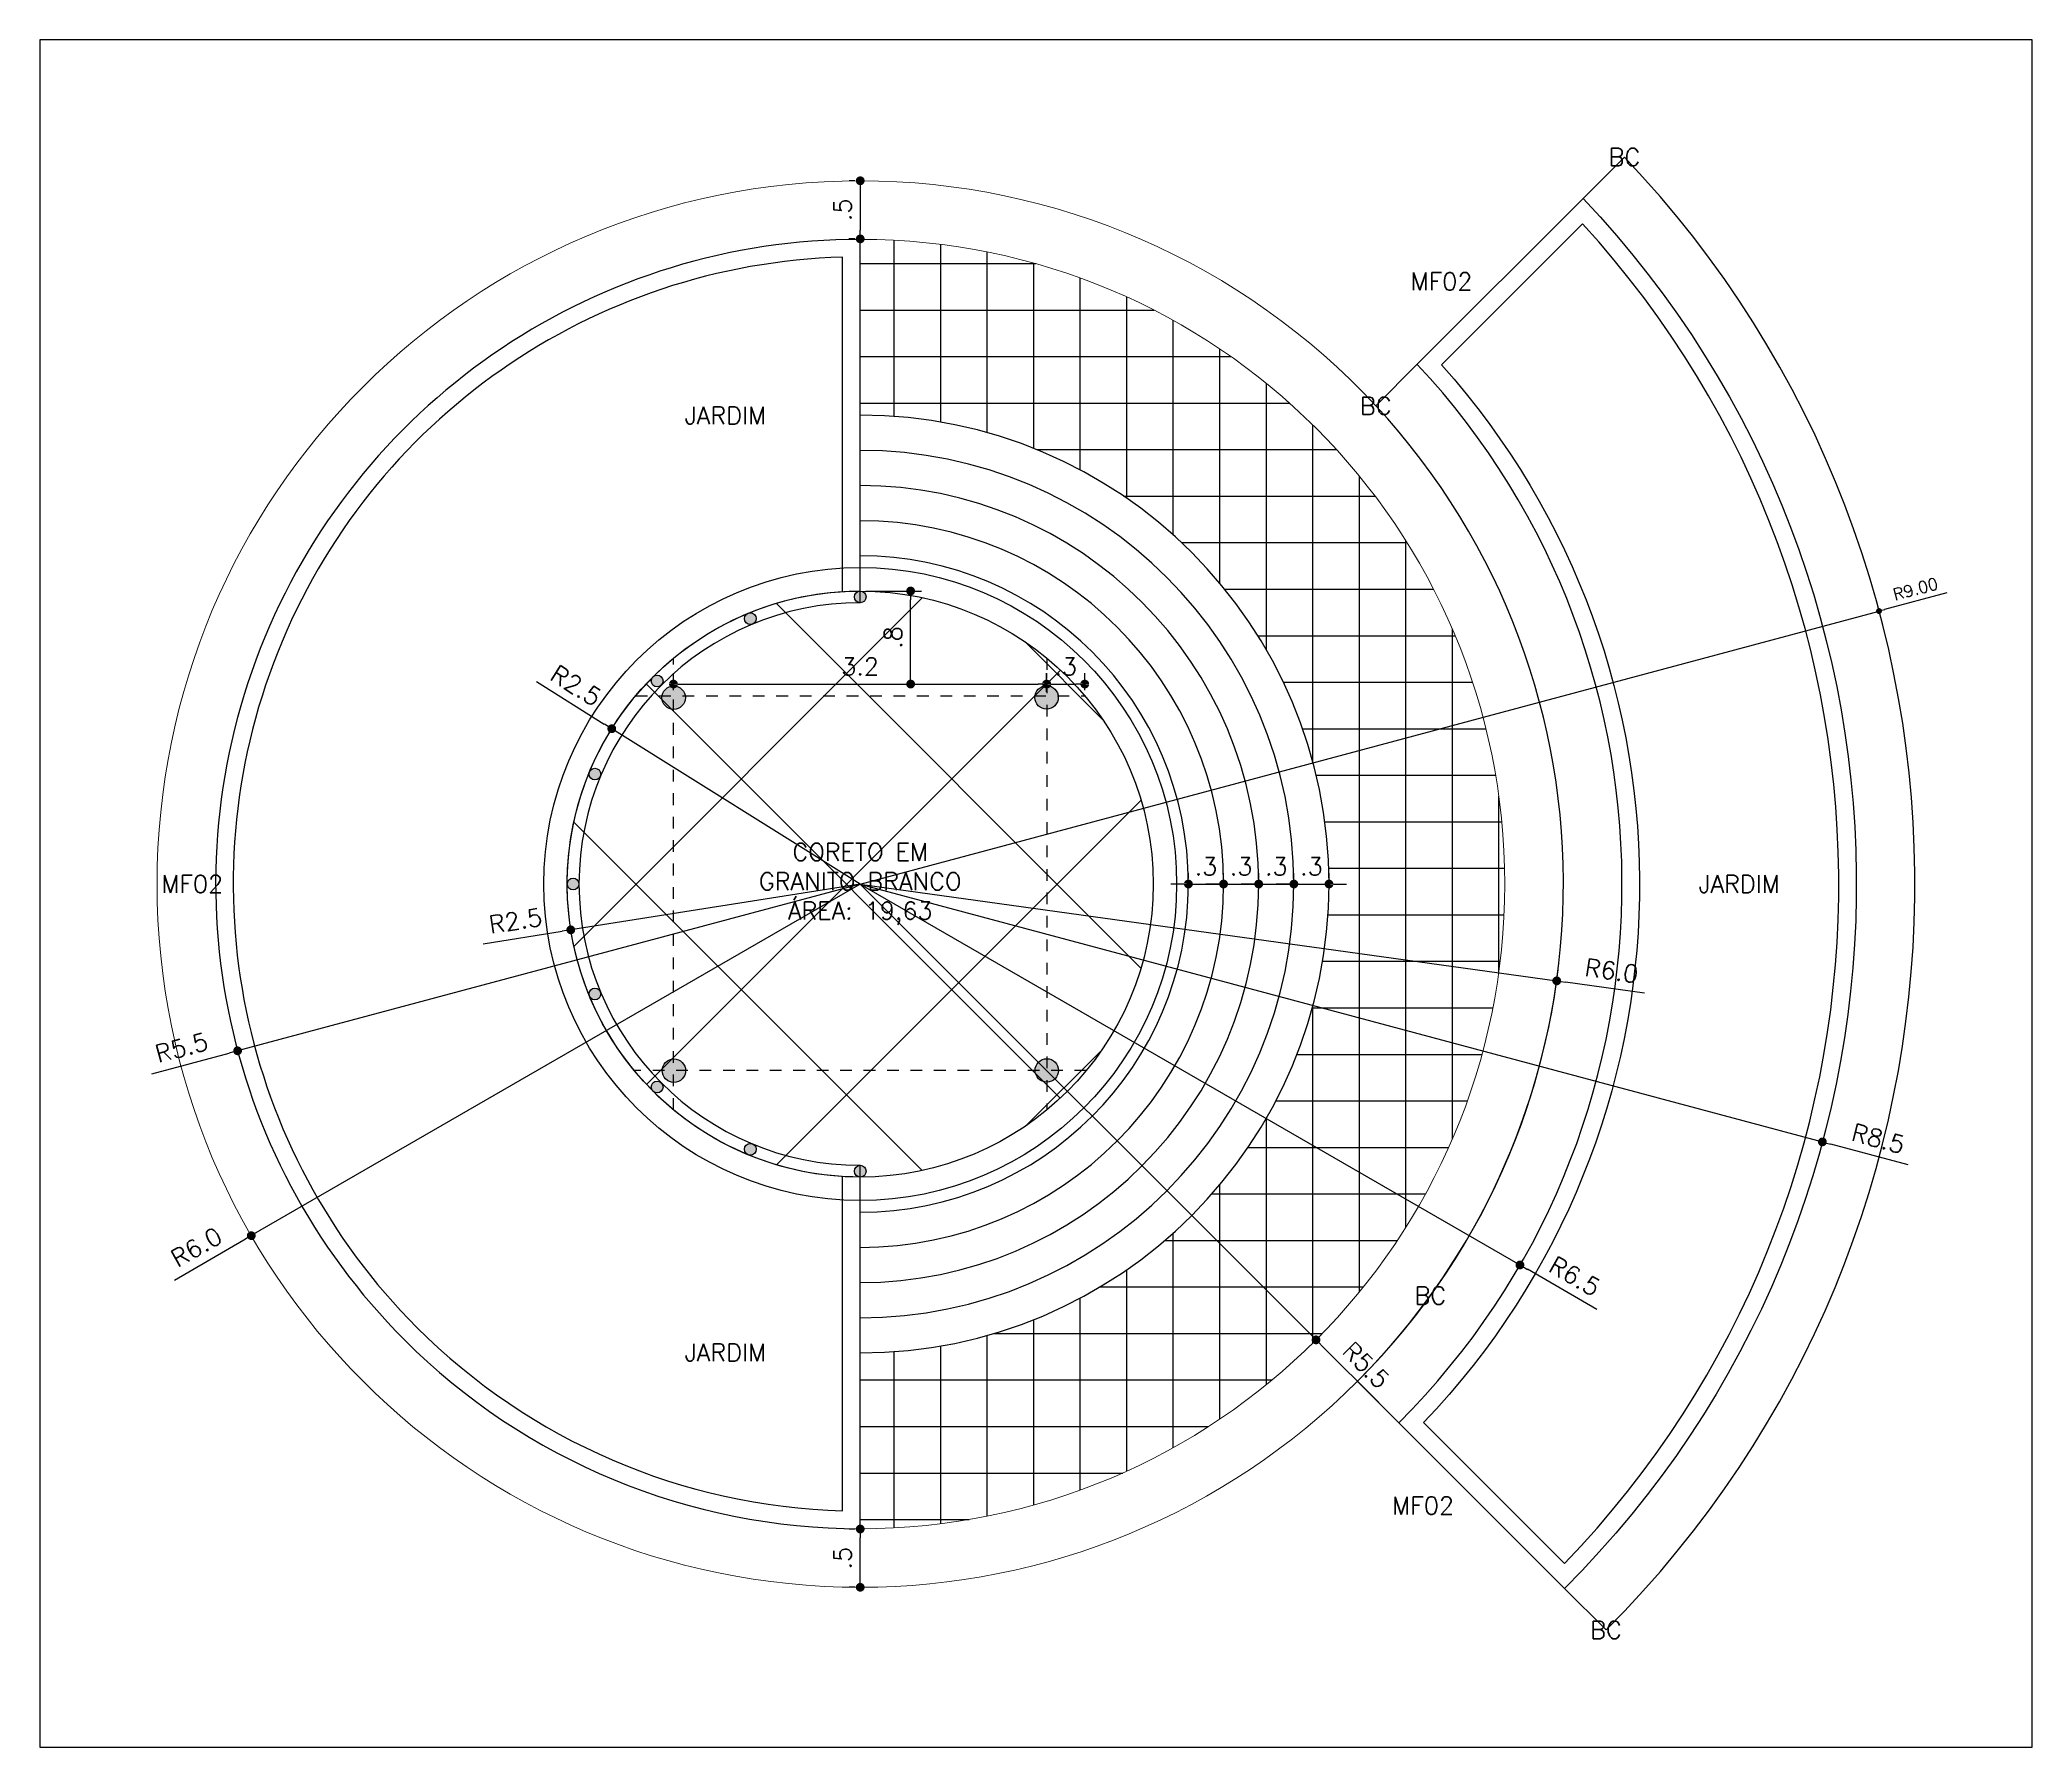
# Model space of a CAD drawing. Extents: x 387222 to 388513, y 9633222 to 9634061.
# Drawn here: x 387644.73 to 387661.73, y 9633408.83 to 9633423.4 of the extents above; entities that cross this region are included whole.
import ezdxf
from ezdxf.enums import TextEntityAlignment as Align

# ---------------------------------------------------------------- set-up
doc = ezdxf.new("R2010")
doc.units = 0
doc.header["$LTSCALE"] = 0.049213
doc.header["$PDSIZE"] = -2.5
doc.linetypes.add('ACAD_PROJEÇÃO', pattern=[0.2, 0.1, -0.1])
doc.layers.get('Defpoints').update_dxf_attribs({"color": 8})
for name, color, linetype in [('AI-Cotas', 12, 'Continuous'), ('AI-Texto', 2, 'Continuous'), ('BANCO', 2, 'Continuous'), ('MEIO-FIO', 3, 'Continuous'), ('P08', 8, 'Continuous'), ('P1', 1, 'Continuous'), ('P2', 2, 'Continuous'), ('PROJEÇÃO', 8, 'ACAD_PROJEÇÃO'), ('Texto', 2, 'Continuous')]:
    doc.layers.add(name, color=color, linetype=linetype)
doc.layers.add('ARQ_PISO', color=7, linetype='Continuous', lineweight=13)
doc.styles.add('RS50', font='romans.shx', dxfattribs={"height": 0.1})
doc.styles.add('RS75', font='romans.shx', dxfattribs={"height": 0.15})
doc.dimstyles.new('Cota 50', dxfattribs={"dimscale": 0.05, "dimtxt": 0.1, "dimasz": 1, "dimexe": 1.25, "dimexo": 0.625, "dimgap": 1, "dimtad": 1, "dimzin": 4, "dimdsep": 46, "dimtxsty": 'RS50', "dimblk": 'DOT', "dimcen": 0.1, "dimclrd": 12, "dimclre": 12, "dimclrt": 2, "dimadec": 0, "dimazin": 0, "dimtfac": 1, "dimtix": 1, "dimtmove": 0, "dimatfit": 3, "dimldrblk": 'DOT', "dimfxl": 1.25, "dimarcsym": 0})
doc.dimstyles.new('Cota 75', dxfattribs={"dimscale": 0.075, "dimtxt": 0.15, "dimasz": 1, "dimexe": 1.25, "dimexo": 0.625, "dimgap": 1, "dimtad": 1, "dimzin": 4, "dimdsep": 46, "dimtxsty": 'RS75', "dimblk": 'DOT', "dimcen": 0.1, "dimclrt": 2, "dimadec": 0, "dimazin": 0, "dimtfac": 1, "dimtix": 1, "dimtmove": 0, "dimatfit": 3, "dimldrblk": 'DOT', "dimfxl": 1, "dimarcsym": 0})
pattern_1 = [(0, (0, 0), (0, 6.985), [5.08, -1.905]), (90, (0, 0), (-6.985, 4e-16), [5.08, -1.905])]

# ---------------------------------------------------------------- blocks, each defined once
blk = doc.blocks.new('_Dot')
at = {"color": 0, "linetype": 'ByBlock', "lineweight": -2}
blk.add_line((-0.5, 0), (-1, 0), dxfattribs=at)
at = {"color": 0, "linetype": 'ByBlock', "const_width": 0.5}
blk.add_lwpolyline([(-0.25, 0, 1), (0.25, 0, 1)], format="xyb", close=True, dxfattribs=at)
blk = doc.blocks.new('*D272')
at = {"layer": 'AI-Cotas', "color": 0, "lineweight": -2, "transparency": 16777216}
for p, q in [((387654.457, 9633416.194), (387654.382, 9633416.194)), ((387654.532, 9633416.241), (387654.532, 9633416.288)), ((387654.532, 9633416.194), (387654.832, 9633416.194)), ((387654.832, 9633416.241), (387654.832, 9633416.288)), ((387654.907, 9633416.194), (387654.982, 9633416.194))]:
    blk.add_line(p, q, dxfattribs=at)
at = {"layer": 'Defpoints', "color": 0, "transparency": 16777216}
for p in [(387654.532, 9633416.194), (387654.832, 9633416.194), (387654.832, 9633416.194)]:
    blk.add_point(p, dxfattribs=at)
at = {"layer": 'AI-Cotas', "color": 0, "lineweight": -2, "transparency": 16777216, "xscale": 0.075, "yscale": 0.075, "zscale": 0.075}
blk.add_blockref('_Dot', (387654.532, 9633416.194), dxfattribs=at)
at = {"layer": 'AI-Cotas', "color": 0, "lineweight": -2, "transparency": 16777216, "xscale": 0.075, "yscale": 0.075, "zscale": 0.075, "rotation": 180}
blk.add_blockref('_Dot', (387654.832, 9633416.194), dxfattribs=at)
at = {"layer": 'AI-Cotas', "color": 2, "transparency": 16777216, "insert": (387654.682, 9633416.344), "char_height": 0.15, "attachment_point": 5, "style": 'RS75'}
blk.add_mtext('.3', dxfattribs=at)
blk = doc.blocks.new('*D273')
at = {"layer": 'AI-Cotas', "color": 0, "lineweight": -2, "transparency": 16777216}
for p, q in [((387654.757, 9633416.194), (387654.682, 9633416.194)), ((387654.832, 9633416.241), (387654.832, 9633416.288)), ((387654.832, 9633416.194), (387655.132, 9633416.194)), ((387655.132, 9633416.241), (387655.132, 9633416.288)), ((387655.207, 9633416.194), (387655.282, 9633416.194))]:
    blk.add_line(p, q, dxfattribs=at)
at = {"layer": 'Defpoints', "color": 0, "transparency": 16777216}
for p in [(387654.832, 9633416.194), (387655.132, 9633416.194), (387655.132, 9633416.194)]:
    blk.add_point(p, dxfattribs=at)
at = {"layer": 'AI-Cotas', "color": 0, "lineweight": -2, "transparency": 16777216, "xscale": 0.075, "yscale": 0.075, "zscale": 0.075}
blk.add_blockref('_Dot', (387654.832, 9633416.194), dxfattribs=at)
at = {"layer": 'AI-Cotas', "color": 0, "lineweight": -2, "transparency": 16777216, "xscale": 0.075, "yscale": 0.075, "zscale": 0.075, "rotation": 180}
blk.add_blockref('_Dot', (387655.132, 9633416.194), dxfattribs=at)
at = {"layer": 'AI-Cotas', "color": 2, "transparency": 16777216, "insert": (387654.982, 9633416.344), "char_height": 0.15, "attachment_point": 5, "style": 'RS75'}
blk.add_mtext('.3', dxfattribs=at)
blk = doc.blocks.new('*D274')
at = {"layer": 'AI-Cotas', "color": 0, "lineweight": -2, "transparency": 16777216}
for p, q in [((387655.057, 9633416.194), (387654.982, 9633416.194)), ((387655.132, 9633416.241), (387655.132, 9633416.288)), ((387655.132, 9633416.194), (387655.432, 9633416.194)), ((387655.432, 9633416.241), (387655.432, 9633416.288)), ((387655.507, 9633416.194), (387655.582, 9633416.194))]:
    blk.add_line(p, q, dxfattribs=at)
at = {"layer": 'Defpoints', "color": 0, "transparency": 16777216}
for p in [(387655.132, 9633416.194), (387655.432, 9633416.194), (387655.432, 9633416.194)]:
    blk.add_point(p, dxfattribs=at)
at = {"layer": 'AI-Cotas', "color": 0, "lineweight": -2, "transparency": 16777216, "xscale": 0.075, "yscale": 0.075, "zscale": 0.075}
blk.add_blockref('_Dot', (387655.132, 9633416.194), dxfattribs=at)
at = {"layer": 'AI-Cotas', "color": 0, "lineweight": -2, "transparency": 16777216, "xscale": 0.075, "yscale": 0.075, "zscale": 0.075, "rotation": 180}
blk.add_blockref('_Dot', (387655.432, 9633416.194), dxfattribs=at)
at = {"layer": 'AI-Cotas', "color": 2, "transparency": 16777216, "insert": (387655.282, 9633416.344), "char_height": 0.15, "attachment_point": 5, "style": 'RS75'}
blk.add_mtext('.3', dxfattribs=at)
blk = doc.blocks.new('*D275')
at = {"layer": 'AI-Cotas', "color": 0, "lineweight": -2, "transparency": 16777216}
for p, q in [((387655.357, 9633416.194), (387655.282, 9633416.194)), ((387655.432, 9633416.241), (387655.432, 9633416.288)), ((387655.432, 9633416.194), (387655.732, 9633416.194)), ((387655.732, 9633416.241), (387655.732, 9633416.288)), ((387655.807, 9633416.194), (387655.882, 9633416.194))]:
    blk.add_line(p, q, dxfattribs=at)
at = {"layer": 'Defpoints', "color": 0, "transparency": 16777216}
for p in [(387655.432, 9633416.194), (387655.732, 9633416.194), (387655.732, 9633416.194)]:
    blk.add_point(p, dxfattribs=at)
at = {"layer": 'AI-Cotas', "color": 0, "lineweight": -2, "transparency": 16777216, "xscale": 0.075, "yscale": 0.075, "zscale": 0.075}
blk.add_blockref('_Dot', (387655.432, 9633416.194), dxfattribs=at)
at = {"layer": 'AI-Cotas', "color": 0, "lineweight": -2, "transparency": 16777216, "xscale": 0.075, "yscale": 0.075, "zscale": 0.075, "rotation": 180}
blk.add_blockref('_Dot', (387655.732, 9633416.194), dxfattribs=at)
at = {"layer": 'AI-Cotas', "color": 2, "transparency": 16777216, "insert": (387655.582, 9633416.344), "char_height": 0.15, "attachment_point": 5, "style": 'RS75'}
blk.add_mtext('.3', dxfattribs=at)
blk = doc.blocks.new('*D276')
at = {"layer": 'AI-Cotas', "color": 0, "lineweight": -2, "transparency": 16777216}
for p, q in [((387651.732, 9633416.194), (387655.621, 9633412.305)), ((387656.156, 9633411.77), (387655.674, 9633412.252))]:
    blk.add_line(p, q, dxfattribs=at)
at = {"layer": 'Defpoints', "color": 0, "transparency": 16777216}
for p in [(387651.732, 9633416.194), (387655.621, 9633412.305)]:
    blk.add_point(p, dxfattribs=at)
at = {"layer": 'AI-Cotas', "color": 0, "lineweight": -2, "transparency": 16777216, "xscale": 0.075, "yscale": 0.075, "zscale": 0.075, "rotation": 135.000000020581}
blk.add_blockref('_Dot', (387655.621, 9633412.305), dxfattribs=at)
at = {"layer": 'AI-Cotas', "color": 2, "transparency": 16777216, "insert": (387656.048, 9633412.09), "char_height": 0.15, "attachment_point": 5, "rotation": 315, "style": 'RS75'}
blk.add_mtext('R5.5', dxfattribs=at)
blk = doc.blocks.new('*D277')
at = {"layer": 'AI-Cotas', "color": 0, "lineweight": -2, "transparency": 16777216}
for p, q in [((387651.732, 9633416.194), (387657.675, 9633415.368)), ((387658.425, 9633415.264), (387657.749, 9633415.358))]:
    blk.add_line(p, q, dxfattribs=at)
blk.add_arc((387651.732, 9633416.194), 6, 315.4476, 352.981, dxfattribs=at)
at = {"layer": 'Defpoints', "color": 0, "transparency": 16777216}
for p in [(387651.732, 9633416.194), (387657.675, 9633415.368)]:
    blk.add_point(p, dxfattribs=at)
at = {"layer": 'AI-Cotas', "color": 0, "lineweight": -2, "transparency": 16777216, "xscale": 0.075, "yscale": 0.075, "zscale": 0.075, "rotation": 172.0857373599357}
blk.add_blockref('_Dot', (387657.675, 9633415.368), dxfattribs=at)
at = {"layer": 'AI-Cotas', "color": 2, "transparency": 16777216, "insert": (387658.144, 9633415.454), "char_height": 0.15, "attachment_point": 5, "rotation": 352.0857, "style": 'RS75'}
blk.add_mtext('R6.0', dxfattribs=at)
blk = doc.blocks.new('*D278')
at = {"layer": 'AI-Cotas', "color": 0, "lineweight": -2, "transparency": 16777216}
for p, q in [((387651.732, 9633416.194), (387657.361, 9633412.944)), ((387658.017, 9633412.565), (387657.426, 9633412.907))]:
    blk.add_line(p, q, dxfattribs=at)
at = {"layer": 'Defpoints', "color": 0, "transparency": 16777216}
for p in [(387651.732, 9633416.194), (387657.361, 9633412.944)]:
    blk.add_point(p, dxfattribs=at)
at = {"layer": 'AI-Cotas', "color": 0, "lineweight": -2, "transparency": 16777216, "xscale": 0.075, "yscale": 0.075, "zscale": 0.075, "rotation": 150.0000000000659}
blk.add_blockref('_Dot', (387657.361, 9633412.944), dxfattribs=at)
at = {"layer": 'AI-Cotas', "color": 2, "transparency": 16777216, "insert": (387657.829, 9633412.847), "char_height": 0.15, "attachment_point": 5, "rotation": 330, "style": 'RS75'}
blk.add_mtext('R6.5', dxfattribs=at)
blk = doc.blocks.new('*D279')
at = {"layer": 'AI-Cotas', "color": 0, "lineweight": -2, "transparency": 16777216}
for p, q in [((387651.732, 9633416.194), (387659.942, 9633413.994)), ((387660.673, 9633413.798), (387660.015, 9633413.975))]:
    blk.add_line(p, q, dxfattribs=at)
at = {"layer": 'Defpoints', "color": 0, "transparency": 16777216}
for p in [(387651.732, 9633416.194), (387659.942, 9633413.994)]:
    blk.add_point(p, dxfattribs=at)
at = {"layer": 'AI-Cotas', "color": 0, "lineweight": -2, "transparency": 16777216, "xscale": 0.075, "yscale": 0.075, "zscale": 0.075, "rotation": 164.9999998509936}
blk.add_blockref('_Dot', (387659.942, 9633413.994), dxfattribs=at)
at = {"layer": 'AI-Cotas', "color": 2, "transparency": 16777216, "insert": (387660.419, 9633414.022), "char_height": 0.15, "attachment_point": 5, "rotation": 345, "style": 'RS75'}
blk.add_mtext('R8.5', dxfattribs=at)
blk = doc.blocks.new('*D280')
at = {"color": 12, "lineweight": -2, "transparency": 16777216}
for p, q in [((387661.005, 9633418.679), (387660.473, 9633418.536)), ((387651.732, 9633416.194), (387660.425, 9633418.523))]:
    blk.add_line(p, q, dxfattribs=at)
at = {"layer": 'Defpoints', "color": 0, "transparency": 16777216}
for p in [(387660.425, 9633418.523), (387651.732, 9633416.194)]:
    blk.add_point(p, dxfattribs=at)
at = {"color": 12, "lineweight": -2, "transparency": 16777216, "xscale": 0.05, "yscale": 0.05, "zscale": 0.05, "rotation": 195.0000000870595}
blk.add_blockref('_Dot', (387660.425, 9633418.523), dxfattribs=at)
at = {"color": 2, "transparency": 16777216, "insert": (387660.737, 9633418.711), "char_height": 0.1, "attachment_point": 5, "rotation": 15, "style": 'RS50'}
blk.add_mtext('R9.00', dxfattribs=at)
blk = doc.blocks.new('*D281')
at = {"layer": 'AI-Cotas', "color": 0, "lineweight": -2, "transparency": 16777216}
for p, q in [((387651.732, 9633416.194), (387649.262, 9633415.803)), ((387648.515, 9633415.685), (387649.188, 9633415.791))]:
    blk.add_line(p, q, dxfattribs=at)
at = {"layer": 'Defpoints', "color": 0, "transparency": 16777216}
for p in [(387651.732, 9633416.194), (387649.262, 9633415.803)]:
    blk.add_point(p, dxfattribs=at)
at = {"layer": 'AI-Cotas', "color": 0, "lineweight": -2, "transparency": 16777216, "xscale": 0.075, "yscale": 0.075, "zscale": 0.075, "rotation": 8.997168539850582}
blk.add_blockref('_Dot', (387649.262, 9633415.803), dxfattribs=at)
at = {"layer": 'AI-Cotas', "color": 2, "transparency": 16777216, "insert": (387648.791, 9633415.88), "char_height": 0.15, "attachment_point": 5, "rotation": 8.9972, "style": 'RS75'}
blk.add_mtext('R2.5', dxfattribs=at)
blk = doc.blocks.new('*D282')
at = {"layer": 'AI-Cotas', "color": 0, "lineweight": -2, "transparency": 16777216}
for p, q in [((387651.732, 9633416.194), (387646.419, 9633414.771)), ((387645.688, 9633414.575), (387646.347, 9633414.751))]:
    blk.add_line(p, q, dxfattribs=at)
at = {"layer": 'Defpoints', "color": 0, "transparency": 16777216}
for p in [(387651.732, 9633416.194), (387646.419, 9633414.771)]:
    blk.add_point(p, dxfattribs=at)
at = {"layer": 'AI-Cotas', "color": 0, "lineweight": -2, "transparency": 16777216, "xscale": 0.075, "yscale": 0.075, "zscale": 0.075, "rotation": 15.00000009538956}
blk.add_blockref('_Dot', (387646.419, 9633414.771), dxfattribs=at)
at = {"layer": 'AI-Cotas', "color": 2, "transparency": 16777216, "insert": (387645.942, 9633414.798), "char_height": 0.15, "attachment_point": 5, "rotation": 15, "style": 'RS75'}
blk.add_mtext('R5.5', dxfattribs=at)
blk = doc.blocks.new('*D283')
at = {"layer": 'AI-Cotas', "color": 0, "lineweight": -2, "transparency": 16777216}
for p, q in [((387651.732, 9633416.194), (387646.536, 9633413.194)), ((387645.88, 9633412.815), (387646.471, 9633413.157))]:
    blk.add_line(p, q, dxfattribs=at)
at = {"layer": 'Defpoints', "color": 0, "transparency": 16777216}
for p in [(387651.732, 9633416.194), (387646.536, 9633413.194)]:
    blk.add_point(p, dxfattribs=at)
at = {"layer": 'AI-Cotas', "color": 0, "lineweight": -2, "transparency": 16777216, "xscale": 0.075, "yscale": 0.075, "zscale": 0.075, "rotation": 29.9999999653636}
blk.add_blockref('_Dot', (387646.536, 9633413.194), dxfattribs=at)
at = {"layer": 'AI-Cotas', "color": 2, "transparency": 16777216, "insert": (387646.068, 9633413.097), "char_height": 0.15, "attachment_point": 5, "rotation": 30, "style": 'RS75'}
blk.add_mtext('R6.0', dxfattribs=at)
blk = doc.blocks.new('*D284')
at = {"layer": 'AI-Cotas', "color": 0, "lineweight": -2, "transparency": 16777216}
for p, q in [((387651.685, 9633410.691), (387651.638, 9633410.691)), ((387651.732, 9633410.269), (387651.732, 9633410.616)), ((387651.685, 9633410.194), (387651.638, 9633410.194))]:
    blk.add_line(p, q, dxfattribs=at)
at = {"layer": 'Defpoints', "color": 0, "transparency": 16777216}
for p in [(387651.732, 9633410.691), (387651.732, 9633410.691), (387651.732, 9633410.194)]:
    blk.add_point(p, dxfattribs=at)
at = {"layer": 'AI-Cotas', "color": 0, "lineweight": -2, "transparency": 16777216, "xscale": 0.075, "yscale": 0.075, "zscale": 0.075}
for p, rotation in [((387651.732, 9633410.691), 90), ((387651.732, 9633410.194), 270)]:
    blk.add_blockref('_Dot', p, dxfattribs=dict(at, rotation=rotation))
at = {"layer": 'AI-Cotas', "color": 2, "transparency": 16777216, "insert": (387651.582, 9633410.442), "char_height": 0.15, "attachment_point": 5, "rotation": 90, "style": 'RS75'}
blk.add_mtext('.5', dxfattribs=at)
blk = doc.blocks.new('*D285')
at = {"layer": 'AI-Cotas', "color": 0, "lineweight": -2, "transparency": 16777216}
for p, q in [((387651.685, 9633422.194), (387651.638, 9633422.194)), ((387651.732, 9633422.119), (387651.732, 9633421.773)), ((387651.685, 9633421.698), (387651.638, 9633421.698))]:
    blk.add_line(p, q, dxfattribs=at)
at = {"layer": 'Defpoints', "color": 0, "transparency": 16777216}
for p in [(387651.732, 9633422.194), (387651.732, 9633421.698), (387651.732, 9633421.698)]:
    blk.add_point(p, dxfattribs=at)
at = {"layer": 'AI-Cotas', "color": 0, "lineweight": -2, "transparency": 16777216, "xscale": 0.075, "yscale": 0.075, "zscale": 0.075}
for p, rotation in [((387651.732, 9633422.194), 90), ((387651.732, 9633421.698), 270)]:
    blk.add_blockref('_Dot', p, dxfattribs=dict(at, rotation=rotation))
at = {"layer": 'AI-Cotas', "color": 2, "transparency": 16777216, "insert": (387651.582, 9633421.946), "char_height": 0.15, "attachment_point": 5, "rotation": 90, "style": 'RS75'}
blk.add_mtext('.5', dxfattribs=at)
blk = doc.blocks.new('*D450')
at = {"layer": 'AI-Cotas', "color": 0, "lineweight": -2, "transparency": 16777216}
for p, q in [((387648.97, 9633417.921), (387649.548, 9633417.559)), ((387651.732, 9633416.194), (387649.612, 9633417.519))]:
    blk.add_line(p, q, dxfattribs=at)
at = {"layer": 'Defpoints', "color": 0, "transparency": 16777216}
for p in [(387649.612, 9633417.519), (387651.732, 9633416.194)]:
    blk.add_point(p, dxfattribs=at)
at = {"layer": 'AI-Cotas', "color": 0, "lineweight": -2, "transparency": 16777216, "xscale": 0.075, "yscale": 0.075, "zscale": 0.075, "rotation": 327.984187216417}
blk.add_blockref('_Dot', (387649.612, 9633417.519), dxfattribs=at)
at = {"layer": 'AI-Cotas', "color": 2, "transparency": 16777216, "insert": (387649.307, 9633417.887), "char_height": 0.15, "attachment_point": 5, "rotation": 327.9842, "style": 'RS75'}
blk.add_mtext('R2.5', dxfattribs=at)
blk = doc.blocks.new('*D490')
at = {"layer": 'AI-Cotas', "color": 0, "lineweight": -2, "transparency": 16777216}
for p, q in [((387650.138, 9633417.847), (387650.138, 9633417.994)), ((387650.213, 9633417.9), (387653.249, 9633417.9)), ((387653.324, 9633417.947), (387653.324, 9633417.994))]:
    blk.add_line(p, q, dxfattribs=at)
at = {"layer": 'Defpoints', "color": 0, "transparency": 16777216}
for p in [(387653.324, 9633417.9), (387653.324, 9633417.9), (387650.138, 9633417.8)]:
    blk.add_point(p, dxfattribs=at)
at = {"layer": 'AI-Cotas', "color": 0, "lineweight": -2, "transparency": 16777216, "xscale": 0.075, "yscale": 0.075, "zscale": 0.075, "rotation": 180}
blk.add_blockref('_Dot', (387650.138, 9633417.9), dxfattribs=at)
at = {"layer": 'AI-Cotas', "color": 0, "lineweight": -2, "transparency": 16777216, "xscale": 0.075, "yscale": 0.075, "zscale": 0.075}
blk.add_blockref('_Dot', (387653.324, 9633417.9), dxfattribs=at)
at = {"layer": 'AI-Cotas', "color": 2, "transparency": 16777216, "insert": (387651.731, 9633418.05), "char_height": 0.15, "attachment_point": 5, "style": 'RS75'}
blk.add_mtext('3.2', dxfattribs=at)
blk = doc.blocks.new('*D491')
at = {"layer": 'AI-Cotas', "color": 0, "lineweight": -2, "transparency": 16777216}
for p, q in [((387653.322, 9633417.833), (387653.322, 9633417.994)), ((387653.397, 9633417.9), (387653.573, 9633417.9)), ((387653.648, 9633417.847), (387653.648, 9633417.994))]:
    blk.add_line(p, q, dxfattribs=at)
at = {"layer": 'Defpoints', "color": 0, "transparency": 16777216}
for p in [(387653.648, 9633417.9), (387653.322, 9633417.786), (387653.648, 9633417.8)]:
    blk.add_point(p, dxfattribs=at)
at = {"layer": 'AI-Cotas', "color": 0, "lineweight": -2, "transparency": 16777216, "xscale": 0.075, "yscale": 0.075, "zscale": 0.075, "rotation": 180}
blk.add_blockref('_Dot', (387653.322, 9633417.9), dxfattribs=at)
at = {"layer": 'AI-Cotas', "color": 0, "lineweight": -2, "transparency": 16777216, "xscale": 0.075, "yscale": 0.075, "zscale": 0.075}
blk.add_blockref('_Dot', (387653.648, 9633417.9), dxfattribs=at)
at = {"layer": 'AI-Cotas', "color": 2, "transparency": 16777216, "insert": (387653.485, 9633418.05), "char_height": 0.15, "attachment_point": 5, "style": 'RS75'}
blk.add_mtext('.3', dxfattribs=at)
blk = doc.blocks.new('*D492')
at = {"layer": 'AI-Cotas', "color": 0, "lineweight": -2, "transparency": 16777216}
for p, q in [((387651.779, 9633418.694), (387652.256, 9633418.694)), ((387652.162, 9633417.975), (387652.162, 9633418.619)), ((387651.778, 9633417.9), (387652.256, 9633417.9))]:
    blk.add_line(p, q, dxfattribs=at)
at = {"layer": 'Defpoints', "color": 0, "transparency": 16777216}
for p in [(387651.732, 9633418.694), (387652.162, 9633418.694), (387651.731, 9633417.9)]:
    blk.add_point(p, dxfattribs=at)
at = {"layer": 'AI-Cotas', "color": 0, "lineweight": -2, "transparency": 16777216, "xscale": 0.075, "yscale": 0.075, "zscale": 0.075}
for p, rotation in [((387652.162, 9633418.694), 90), ((387652.162, 9633417.9), 270)]:
    blk.add_blockref('_Dot', p, dxfattribs=dict(at, rotation=rotation))
at = {"layer": 'AI-Cotas', "color": 2, "transparency": 16777216, "insert": (387652.012, 9633418.297), "char_height": 0.15, "attachment_point": 5, "rotation": 90, "style": 'RS75'}
blk.add_mtext('.8', dxfattribs=at)

msp = doc.modelspace()

# ---------------------------------------------------------------- hatches: boundary and pattern name
h = msp.add_hatch()
h.set_pattern_fill('ANSI37', color=256, scale=0.4)
edge = h.paths.add_edge_path()
edge.add_arc((387651.732, 9633416.194), 2.5, 0, 360)
at = {"layer": 'P08'}
h = msp.add_hatch(dxfattribs=at)
h.set_pattern_fill('NET', color=256, scale=0.125, angle=90)
h.paths.add_polyline_path([(387651.732, 9633421.694), (387651.732, 9633420.194, -1), (387651.732, 9633412.194), (387651.732, 9633410.694, 1)])
at = {"layer": 'P1'}
h = msp.add_hatch(color=256, dxfattribs=at)
h.dxf.hatch_style = 1
edge = h.paths.add_edge_path()
edge.add_arc((387650.14, 9633417.784), 0.1, -135, 225)
h = msp.add_hatch(color=256, dxfattribs=at)
h.dxf.hatch_style = 1
edge = h.paths.add_edge_path()
edge.add_arc((387653.322, 9633417.786), 0.1, 135, 495)
h = msp.add_hatch(color=256, dxfattribs=at)
h.dxf.hatch_style = 1
edge = h.paths.add_edge_path()
edge.add_arc((387650.142, 9633414.602), 0.1, -45, 315)
h = msp.add_hatch(color=256, dxfattribs=at)
h.dxf.hatch_style = 1
edge = h.paths.add_edge_path()
edge.add_arc((387653.324, 9633414.604), 0.1, 45, 405)
at = {"layer": 'P2'}
h = msp.add_hatch(color=256, dxfattribs=at)
h.dxf.hatch_style = 1
edge = h.paths.add_edge_path()
edge.add_arc((387651.732, 9633413.744), 0.05, 0, 360)
edge = h.paths.add_edge_path()
edge.add_arc((387650.794, 9633413.931), 0.05, 0, 360)
edge = h.paths.add_edge_path()
edge.add_arc((387649.999, 9633414.462), 0.05, 0, 360)
edge = h.paths.add_edge_path()
edge.add_arc((387649.468, 9633415.256), 0.05, 0, 360)
edge = h.paths.add_edge_path()
edge.add_arc((387649.282, 9633416.194), 0.05, 0, 360)
edge = h.paths.add_edge_path()
edge.add_arc((387649.468, 9633417.132), 0.05, 0, 360)
edge = h.paths.add_edge_path()
edge.add_arc((387649.999, 9633417.926), 0.05, 0, 360)
edge = h.paths.add_edge_path()
edge.add_arc((387650.794, 9633418.458), 0.05, 0, 360)
edge = h.paths.add_edge_path()
edge.add_arc((387651.732, 9633418.644), 0.05, 0, 360)
h = msp.add_hatch(dxfattribs=at)
h.set_pattern_fill('ANGLE', color=256, angle=-180)
h.set_pattern_definition([(180, (775303.4634, 19266832.388), (-2e-14, -6.985), [5.08, -1.905]), (270, (775303.4634, 19266832.388), (6.985, 6e-16), [5.08, -1.905])])
edge = h.paths.add_edge_path()
edge.add_arc((387651.732, 9633418.644), 0.05, -180, 180)
h = msp.add_hatch(dxfattribs=at)
h.set_pattern_fill('ANGLE', color=256, angle=-180)
h.set_pattern_definition([(180, (775303.4634, 19266832.388), (-2e-14, -6.985), [5.08, -1.905]), (270, (775303.4634, 19266832.388), (6.985, 9e-16), [5.08, -1.905])])
h.paths.add_polyline_path([(387651.682, 9633418.644, 1), (387651.782, 9633418.644, 1)])
h = msp.add_hatch(dxfattribs=at)
h.set_pattern_fill('ANGLE', color=256, angle=-157.5)
h.set_pattern_definition([(202.5, (-2940753.542, 18681880.139), (2.673043775, -6.4532985346), [5.08, -1.905]), (292.5, (-2940753.542, 18681880.139), (6.4532985346, 2.673043775), [5.08, -1.905])])
edge = h.paths.add_edge_path()
edge.add_arc((387650.794, 9633418.458), 0.05, -157.5, 202.5)
h = msp.add_hatch(dxfattribs=at)
h.set_pattern_fill('ANGLE', color=256, angle=-157.5)
h.set_pattern_definition([(202.5, (-2940753.542, 18681880.139), (2.673043775, -6.4532985346), [5.08, -1.905]), (292.5, (-2940753.542, 18681880.139), (6.4532985346, 2.673043775), [5.08, -1.905])])
h.paths.add_polyline_path([(387650.748, 9633418.438, 1), (387650.84, 9633418.477, 1)])
h = msp.add_hatch(dxfattribs=at)
h.set_pattern_fill('ANGLE', color=256, angle=157.5)
h.set_pattern_definition([(157.5, (4432344.007, 18385184.3486), (-2.673043775, -6.4532985346), [5.08, -1.905]), (247.5, (4432344.007, 18385184.3486), (6.4532985346, -2.673043775), [5.08, -1.905])])
edge = h.paths.add_edge_path()
edge.add_arc((387652.669, 9633418.458), 0.05, 157.5, 517.5)
h = msp.add_hatch(dxfattribs=at)
h.set_pattern_fill('ANGLE', color=256, angle=157.5)
h.set_pattern_definition([(157.5, (4432344.007, 18385184.3486), (-2.673043775, -6.4532985346), [5.08, -1.905]), (247.5, (4432344.007, 18385184.3486), (6.4532985346, -2.673043775), [5.08, -1.905])])
h.paths.add_polyline_path([(387652.623, 9633418.477, 1), (387652.715, 9633418.438, 1)])
h = msp.add_hatch(dxfattribs=at)
h.set_pattern_fill('ANGLE', color=256, angle=-135)
h.set_pattern_definition([(225, (-6150091.017, 16719381.279), (4.9391408666, -4.9391408666), [5.08, -1.905]), (315, (-6150091.017, 16719381.279), (4.9391408666, 4.9391408666), [5.08, -1.905])])
edge = h.paths.add_edge_path()
edge.add_arc((387649.999, 9633417.926), 0.05, -135, 225)
h = msp.add_hatch(dxfattribs=at)
h.set_pattern_fill('ANGLE', color=256, angle=-135)
h.set_pattern_definition([(225, (-6150091.017, 16719381.279), (4.9391408666, -4.9391408666), [5.08, -1.905]), (315, (-6150091.017, 16719381.279), (4.9391408666, 4.9391408666), [5.08, -1.905])])
h.paths.add_polyline_path([(387649.964, 9633417.891, 1), (387650.035, 9633417.962, 1)])
h = msp.add_hatch(dxfattribs=at)
h.set_pattern_fill('ANGLE', color=256, angle=135)
h.set_pattern_definition([(135, (7473616.817, 16171158.9426), (-4.9391408666, -4.9391408666), [5.08, -1.905]), (225, (7473616.817, 16171158.9426), (4.9391408666, -4.9391408666), [5.08, -1.905])])
edge = h.paths.add_edge_path()
edge.add_arc((387653.464, 9633417.926), 0.05, 135, 495)
h = msp.add_hatch(dxfattribs=at)
h.set_pattern_fill('ANGLE', color=256, angle=135)
h.set_pattern_definition([(135, (7473616.817, 16171158.9426), (-4.9391408666, -4.9391408666), [5.08, -1.905]), (225, (7473616.817, 16171158.9426), (4.9391408666, -4.9391408666), [5.08, -1.905])])
h.paths.add_polyline_path([(387653.429, 9633417.962, 1), (387653.499, 9633417.891, 1)])
h = msp.add_hatch(dxfattribs=at)
h.set_pattern_fill('ANGLE', color=256, angle=-112.5)
h.set_pattern_definition([(247.5, (-8364116.423, 13678108.469), (6.4532985346, -2.673043775), [5.08, -1.905]), (337.5, (-8364116.423, 13678108.469), (2.673043775, 6.4532985346), [5.08, -1.905])])
edge = h.paths.add_edge_path()
edge.add_arc((387649.468, 9633417.132), 0.05, -112.5, 247.5)
h = msp.add_hatch(dxfattribs=at)
h.set_pattern_fill('ANGLE', color=256, angle=-112.5)
h.set_pattern_definition([(247.5, (-8364116.423, 13678108.469), (6.4532985346, -2.673043775), [5.08, -1.905]), (337.5, (-8364116.423, 13678108.469), (2.673043775, 6.4532985346), [5.08, -1.905])])
h.paths.add_polyline_path([(387649.449, 9633417.085, 1), (387649.487, 9633417.178, 1)])
h = msp.add_hatch(dxfattribs=at)
h.set_pattern_fill('ANGLE', color=256, angle=112.5)
h.set_pattern_definition([(112.5, (9436115.677, 12961821.468), (-6.4532985346, -2.673043775), [5.08, -1.905]), (202.5, (9436115.677, 12961821.468), (2.673043775, -6.4532985346), [5.08, -1.905])])
edge = h.paths.add_edge_path()
edge.add_arc((387653.995, 9633417.132), 0.05, 112.5, 472.5)
h = msp.add_hatch(dxfattribs=at)
h.set_pattern_fill('ANGLE', color=256, angle=112.5)
h.set_pattern_definition([(112.5, (9436115.677, 12961821.468), (-6.4532985346, -2.673043775), [5.08, -1.905]), (202.5, (9436115.677, 12961821.468), (2.673043775, -6.4532985346), [5.08, -1.905])])
h.paths.add_polyline_path([(387653.976, 9633417.178, 1), (387654.014, 9633417.085, 1)])
h = msp.add_hatch(dxfattribs=at)
h.set_pattern_fill('ANGLE', color=256, angle=-90)
h.set_pattern_definition([(270, (-9245764.462, 10021067.926), (6.985, -2e-14), [5.08, -1.905]), (360, (-9245764.462, 10021067.926), (-6e-15, 6.985), [5.08, -1.905])])
edge = h.paths.add_edge_path()
edge.add_arc((387649.282, 9633416.194), 0.05, -90, 270)
h = msp.add_hatch(dxfattribs=at)
h.set_pattern_fill('ANGLE', color=256, angle=-90)
h.set_pattern_definition([(270, (-9245764.462, 10021067.926), (6.985, -4e-14), [5.08, -1.905]), (360, (-9245764.462, 10021067.926), (-7e-15, 6.985), [5.08, -1.905])])
h.paths.add_polyline_path([(387649.282, 9633416.144, 1), (387649.282, 9633416.244, 1)])
h = msp.add_hatch(dxfattribs=at)
h.set_pattern_fill('ANGLE', color=256, angle=90)
h.set_pattern_definition([(90, (10021067.926, 9245764.462), (-6.985, 2e-14), [5.08, -1.905]), (180, (10021067.926, 9245764.462), (1e-15, -6.985), [5.08, -1.905])])
edge = h.paths.add_edge_path()
edge.add_arc((387654.182, 9633416.194), 0.05, 90, 450)
h = msp.add_hatch(dxfattribs=at)
h.set_pattern_fill('ANGLE', color=256, angle=90)
h.set_pattern_definition([(90, (10021067.926, 9245764.462), (-6.985, 1e-14), [5.08, -1.905]), (180, (10021067.926, 9245764.462), (1e-15, -6.985), [5.08, -1.905])])
h.paths.add_polyline_path([(387654.182, 9633416.244, 1), (387654.182, 9633416.144, 1)])
h = msp.add_hatch(dxfattribs=at)
h.set_pattern_fill('ANGLE', color=256, angle=-67.5)
h.set_pattern_definition([(292.5, (-8660812.2134, 6305010.92), (6.4532985346, 2.673043775), [5.08, -1.905]), (22.5, (-8660812.2134, 6305010.92), (-2.673043775, 6.4532985346), [5.08, -1.905])])
edge = h.paths.add_edge_path()
edge.add_arc((387649.468, 9633415.256), 0.05, -67.5, 292.5)
h = msp.add_hatch(dxfattribs=at)
h.set_pattern_fill('ANGLE', color=256, angle=-67.5)
h.set_pattern_definition([(292.5, (-8660812.2134, 6305010.92), (6.4532985346, 2.673043775), [5.08, -1.905]), (22.5, (-8660812.2134, 6305010.92), (-2.673043775, 6.4532985346), [5.08, -1.905])])
h.paths.add_polyline_path([(387649.487, 9633415.21, 1), (387649.449, 9633415.303, 1)])
h = msp.add_hatch(dxfattribs=at)
h.set_pattern_fill('ANGLE', color=256, angle=67.5)
h.set_pattern_definition([(67.5, (9139419.886, 5588723.919), (-6.4532985346, 2.673043775), [5.08, -1.905]), (157.5, (9139419.886, 5588723.919), (-2.673043775, -6.4532985346), [5.08, -1.905])])
edge = h.paths.add_edge_path()
edge.add_arc((387653.995, 9633415.256), 0.05, 67.5, 427.5)
h = msp.add_hatch(dxfattribs=at)
h.set_pattern_fill('ANGLE', color=256, angle=67.5)
h.set_pattern_definition([(67.5, (9139419.886, 5588723.919), (-6.4532985346, 2.673043775), [5.08, -1.905]), (157.5, (9139419.886, 5588723.919), (-2.673043775, -6.4532985346), [5.08, -1.905])])
h.paths.add_polyline_path([(387654.014, 9633415.303, 1), (387653.976, 9633415.21, 1)])
h = msp.add_hatch(dxfattribs=at)
h.set_pattern_fill('ANGLE', color=256, angle=-45)
h.set_pattern_definition([(315, (-6698313.353, 3095673.4455), (4.9391408666, 4.9391408666), [5.08, -1.905]), (45, (-6698313.353, 3095673.4455), (-4.9391408666, 4.9391408666), [5.08, -1.905])])
edge = h.paths.add_edge_path()
edge.add_arc((387649.999, 9633414.462), 0.05, -45, 315)
h = msp.add_hatch(dxfattribs=at)
h.set_pattern_fill('ANGLE', color=256, angle=-45)
h.set_pattern_definition([(315, (-6698313.353, 3095673.4455), (4.9391408666, 4.9391408666), [5.08, -1.905]), (45, (-6698313.353, 3095673.4455), (-4.9391408666, 4.9391408666), [5.08, -1.905])])
h.paths.add_polyline_path([(387650.035, 9633414.426, 1), (387649.964, 9633414.497, 1)])
h = msp.add_hatch(dxfattribs=at)
h.set_pattern_fill('ANGLE', color=256, angle=45)
h.set_pattern_definition([(45, (6925394.48, 2547451.109), (-4.9391408666, 4.9391408666), [5.08, -1.905]), (135, (6925394.48, 2547451.109), (-4.9391408666, -4.9391408666), [5.08, -1.905])])
edge = h.paths.add_edge_path()
edge.add_arc((387653.464, 9633414.462), 0.05, 45, 405)
h = msp.add_hatch(dxfattribs=at)
h.set_pattern_fill('ANGLE', color=256, angle=45)
h.set_pattern_definition([(45, (6925394.48, 2547451.109), (-4.9391408666, 4.9391408666), [5.08, -1.905]), (135, (6925394.48, 2547451.109), (-4.9391408666, -4.9391408666), [5.08, -1.905])])
h.paths.add_polyline_path([(387653.499, 9633414.497, 1), (387653.429, 9633414.426, 1)])
h = msp.add_hatch(dxfattribs=at)
h.set_pattern_fill('ANGLE', color=256, angle=-22.5)
h.set_pattern_definition([(337.5, (-3657040.5435, 881648.0395), (2.673043775, 6.4532985346), [5.08, -1.905]), (67.5, (-3657040.5435, 881648.0395), (-6.4532985346, 2.673043775), [5.08, -1.905])])
edge = h.paths.add_edge_path()
edge.add_arc((387650.794, 9633413.931), 0.05, -22.5, 337.5)
h = msp.add_hatch(dxfattribs=at)
h.set_pattern_fill('ANGLE', color=256, angle=-22.5)
h.set_pattern_definition([(337.5, (-3657040.5435, 881648.0395), (2.673043775, 6.4532985346), [5.08, -1.905]), (67.5, (-3657040.5435, 881648.0395), (-6.4532985346, 2.673043775), [5.08, -1.905])])
h.paths.add_polyline_path([(387650.84, 9633413.911, 1), (387650.748, 9633413.95, 1)])
h = msp.add_hatch(dxfattribs=at)
h.set_pattern_fill('ANGLE', color=256, angle=22.5)
h.set_pattern_definition([(22.5, (3716057.0056, 584952.249), (-2.673043775, 6.4532985346), [5.08, -1.905]), (112.5, (3716057.0056, 584952.249), (-6.4532985346, -2.673043775), [5.08, -1.905])])
edge = h.paths.add_edge_path()
edge.add_arc((387652.669, 9633413.931), 0.05, 22.5, 382.5)
h = msp.add_hatch(dxfattribs=at)
h.set_pattern_fill('ANGLE', color=256, angle=22.5)
h.set_pattern_definition([(22.5, (3716057.0056, 584952.249), (-2.673043775, 6.4532985346), [5.08, -1.905]), (112.5, (3716057.0056, 584952.249), (-6.4532985346, -2.673043775), [5.08, -1.905])])
h.paths.add_polyline_path([(387652.715, 9633413.95, 1), (387652.623, 9633413.911, 1)])
h = msp.add_hatch(dxfattribs=at)
h.set_pattern_fill('ANGLE', color=256)
h.set_pattern_definition(pattern_1)
edge = h.paths.add_edge_path()
edge.add_arc((387651.732, 9633413.744), 0.05, 0, 360)
h = msp.add_hatch(dxfattribs=at)
h.set_pattern_fill('ANGLE', color=256)
h.set_pattern_definition(pattern_1)
h.paths.add_polyline_path([(387651.782, 9633413.744, 1), (387651.682, 9633413.744, 1)])

# ---------------------------------------------------------------- linework, layer by layer
at = {"layer": 'ARQ_PISO'}
msp.add_lwpolyline([(387651.732, 9633421.694), (387651.732, 9633422.194, 1), (387651.732, 9633410.194), (387651.732, 9633410.691)], format="xyb", dxfattribs=at)
for radius, start, end in [(6, 42.8424, 90), (5.5, 270, 90), (6, 270, 315)]:
    msp.add_arc((387651.732, 9633416.194), radius, start, end, dxfattribs=at)
at = {"layer": 'BANCO'}
msp.add_lwpolyline([(387657.742, 9633410.184), (387658.096, 9633409.83), (387658.096, 9633409.83, 0.406881), (387658.253, 9633422.396), (387657.9, 9633422.043, -0.40645)], format="xyb", close=True, dxfattribs=at)
for points in [[(387656.131, 9633420.274), (387656.485, 9633420.628)], [(387655.974, 9633411.951), (387656.328, 9633411.598)]]:
    msp.add_lwpolyline(points, dxfattribs=at)
for radius, end in [(6.5, 43.0085), (6, 42.8424)]:
    msp.add_arc((387651.732, 9633416.194), radius, 315, end, dxfattribs=at)
at = {"layer": 'Defpoints'}
msp.add_lwpolyline([(387644.732, 9633408.83), (387661.732, 9633408.83), (387661.732, 9633423.396), (387644.732, 9633423.396)], close=True, dxfattribs=at)
at = {"layer": 'MEIO-FIO'}
for p, q in [((387651.582, 9633418.69), (387651.582, 9633421.542)), ((387651.582, 9633410.846), (387651.582, 9633413.699))]:
    msp.add_line(p, q, dxfattribs=at)
for points in [[(387657.9, 9633422.043), (387656.485, 9633420.628)], [(387656.328, 9633411.598), (387657.742, 9633410.184)]]:
    msp.add_lwpolyline(points, dxfattribs=at)
for points in [[(387657.896, 9633421.827), (387656.692, 9633420.623, -0.391227), (387656.539, 9633411.599), (387657.741, 9633410.397, 0.39588)], [(387651.732, 9633421.694, 0.668179), (387647.843, 9633412.305, 0.198912), (387651.732, 9633410.694), (387651.732, 9633413.694, -0.198912), (387649.964, 9633414.426, -0.668179), (387651.732, 9633418.694), (387651.732, 9633421.694, 0.668179)]]:
    msp.add_lwpolyline(points, format="xyb", close=True, dxfattribs=at)
for start, end in [(91.6066, 225), (225, 268.3934)]:
    msp.add_arc((387651.732, 9633416.194), 5.35, start, end, dxfattribs=at)
at = {"layer": 'P1'}
for centre, radius in [((387651.732, 9633416.194), 2.7), ((387650.14, 9633417.784), 0.1), ((387653.322, 9633417.786), 0.1), ((387650.142, 9633414.602), 0.1), ((387653.324, 9633414.604), 0.1)]:
    msp.add_circle(centre, radius, dxfattribs=at)
at = {"layer": 'P2'}
for points in [[(387651.732, 9633418.594), (387651.732, 9633418.694)], [(387651.732, 9633413.694), (387651.732, 9633413.794)]]:
    msp.add_lwpolyline(points, dxfattribs=at)
for centre, radius in [((387651.732, 9633416.194), 2.5), ((387651.732, 9633418.644), 0.05), ((387650.794, 9633418.458), 0.05), ((387649.999, 9633417.926), 0.05), ((387649.468, 9633417.132), 0.05), ((387649.282, 9633416.194), 0.05), ((387649.468, 9633415.256), 0.05), ((387649.999, 9633414.462), 0.05), ((387650.794, 9633413.931), 0.05), ((387651.732, 9633413.744), 0.05)]:
    msp.add_circle(centre, radius, dxfattribs=at)
for radius, start, end in [(4, 270, 90), (3.7, 270, 90), (3.4, 270, 90), (3.1, 270, 90), (2.8, 270, 90), (2.4, 90, 270)]:
    msp.add_arc((387651.732, 9633416.194), radius, start, end, dxfattribs=at)
at = {"layer": 'PROJEÇÃO', "ltscale": 20}
for p, q in [((387650.138, 9633414.268), (387650.138, 9633418.12)), ((387653.324, 9633418.122), (387653.324, 9633414.267)), ((387649.816, 9633417.8), (387653.648, 9633417.8)), ((387653.661, 9633414.604), (387649.802, 9633414.604))]:
    msp.add_line(p, q, dxfattribs=at)

# ---------------------------------------------------------------- texts
at = {"layer": 'AI-Texto', "style": 'RS75'}
for s, p in [('BC', (387658.253, 9633422.396)), ('MF02', (387656.692, 9633421.335)), ('BC', (387656.131, 9633420.274)), ('MF02', (387646.032, 9633416.194)), ('BC', (387656.597, 9633412.683)), ('MF02', (387656.535, 9633410.891)), ('BC', (387658.096, 9633409.83))]:
    msp.add_text(s, height=0.15, dxfattribs=at).set_placement(p, align=Align.MIDDLE_CENTER)
at = {"layer": 'Texto', "char_height": 0.15, "attachment_point": 5, "style": 'RS75'}
for s, insert in [('JARDIM', (387650.582, 9633420.191)), ('CORETO EM GRANITO BRANCO\\PÁREA: 19,63', (387651.732, 9633416.194)), ('JARDIM', (387659.232, 9633416.194)), ('JARDIM', (387650.582, 9633412.197))]:
    msp.add_mtext_dynamic_manual_height_columns(s, width=2.05652, gutter_width=0.5, heights=[0], dxfattribs=dict(at, insert=insert))

# ---------------------------------------------------------------- dimensions: what is measured, and where the dimension line sits
dim = msp.add_radius_dim(center=(387651.732, 9633416.194), mpoint=(387660.425, 9633418.523), dimstyle='Cota 50')
dim.commit()
dim.dimension.update_dxf_attribs({"geometry": '*D280', "text_midpoint": (387660.737, 9633418.711)})
at = {"layer": 'AI-Cotas'}
for base, p1, p2, angle, picture, middle in [((387651.732, 9633421.698), (387651.732, 9633422.194), (387651.732, 9633421.698), 270, '*D285', (387651.582, 9633421.946)), ((387652.162, 9633418.694), (387651.731, 9633417.9), (387651.732, 9633418.694), 90, '*D492', (387652.012, 9633418.297)), ((387651.732, 9633410.691), (387651.732, 9633410.194), (387651.732, 9633410.691), 90, '*D284', (387651.582, 9633410.442))]:
    dim = msp.add_linear_dim(base=base, p1=p1, p2=p2, angle=angle, dimstyle='Cota 75', override={"dimdec": 1}, dxfattribs=at)
    dim.commit()
    dim.dimension.update_dxf_attribs({"geometry": picture, "text_midpoint": middle})
for mpoint, picture, middle in [((387649.612, 9633417.519), '*D450', (387649.307, 9633417.887)), ((387646.419, 9633414.771), '*D282', (387645.942, 9633414.798)), ((387646.536, 9633413.194), '*D283', (387646.068, 9633413.097)), ((387649.262, 9633415.803), '*D281', (387648.791, 9633415.88)), ((387655.621, 9633412.305), '*D276', (387656.048, 9633412.09)), ((387657.675, 9633415.368), '*D277', (387658.144, 9633415.454)), ((387657.361, 9633412.944), '*D278', (387657.829, 9633412.847)), ((387659.942, 9633413.994), '*D279', (387660.419, 9633414.022))]:
    dim = msp.add_radius_dim(center=(387651.732, 9633416.194), mpoint=mpoint, dimstyle='Cota 75', override={"dimdec": 1}, dxfattribs=at)
    dim.commit()
    dim.dimension.update_dxf_attribs({"geometry": picture, "text_midpoint": middle})
for base, p1, p2, picture, middle in [((387653.324, 9633417.9), (387650.138, 9633417.8), (387653.324, 9633417.9), '*D490', (387651.731, 9633418.05)), ((387653.648, 9633417.9), (387653.322, 9633417.786), (387653.648, 9633417.8), '*D491', (387653.485, 9633418.05)), ((387654.832, 9633416.194), (387654.532, 9633416.194), (387654.832, 9633416.194), '*D272', (387654.682, 9633416.344)), ((387655.132, 9633416.194), (387654.832, 9633416.194), (387655.132, 9633416.194), '*D273', (387654.982, 9633416.344)), ((387655.432, 9633416.194), (387655.132, 9633416.194), (387655.432, 9633416.194), '*D274', (387655.282, 9633416.344)), ((387655.732, 9633416.194), (387655.432, 9633416.194), (387655.732, 9633416.194), '*D275', (387655.582, 9633416.344))]:
    dim = msp.add_linear_dim(base=base, p1=p1, p2=p2, dimstyle='Cota 75', override={"dimdec": 1}, dxfattribs=at)
    dim.commit()
    dim.dimension.update_dxf_attribs({"geometry": picture, "text_midpoint": middle})

doc.saveas('drawing.dxf')
